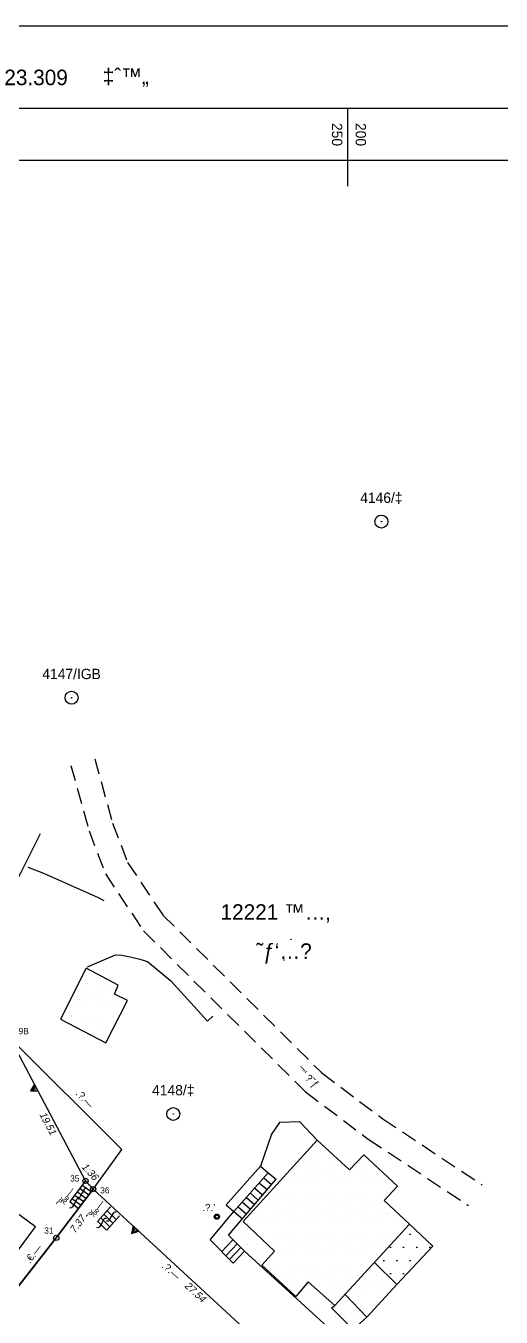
# Model space of a CAD drawing. Header units: millimetres. Extents: x 199469 to 200356, y 746544 to 746866.
# Drawn here: x 200211.2 to 200268.6, y 746710.3 to 746866.2 of the extents above; entities that cross this region are included whole.
import ezdxf
from ezdxf.enums import TextEntityAlignment as Align

# ---------------------------------------------------------------- set-up
doc = ezdxf.new("R2010")
doc.units = ezdxf.units.MM
doc.header["$LTSCALE"] = 3
doc.linetypes.add('DASHED', pattern=[19.05, 12.7, -6.35])
doc.linetypes.add('DASHED2', pattern=[0.375, 0.25, -0.125])
for name, color, linetype in [('1202', 7, 'Continuous'), ('C1609_1', 52, 'Continuous'), ('C1611_1', 6, 'Continuous'), ('C1615', 2, 'Continuous'), ('C1646', 7, 'Continuous'), ('C1650', 7, 'Continuous'), ('C1650_0_1', 1, 'Continuous'), ('C1656', 7, 'Continuous'), ('C1660_1', 240, 'Continuous'), ('C1680', 7, 'Continuous'), ('C1690', 7, 'Continuous'), ('gvul_temp', 51, 'Continuous'), ('M2200', 80, 'Continuous'), ('M2207', 9, 'Continuous'), ('M2299', 80, 'Continuous'), ('M2412', 9, 'Continuous'), ('M2602', 9, 'Continuous'), ('M2603', 9, 'Continuous'), ('M2605', 9, 'Continuous'), ('M4402', 9, 'Continuous')]:
    doc.layers.add(name, color=color, linetype=linetype)
doc.layers.add('M2405', color=9, linetype='DASHED', lineweight=25)
doc.styles.add('HANIT_TEXT', font='hebtxt')
doc.styles.add('HEBTXT', font='hebtxt')
doc.styles.add('HEBTXT2', font='HEBTXT')
doc.styles.add('TAZAR_HEBTXT', font='HEBTXT')
doc.styles.add('TRHEBTXT', font='hebtxt.shx')

# ---------------------------------------------------------------- blocks, each defined once
blk = doc.blocks.new('GUSHHORZ')
blk.add_lwpolyline([(-10, 490), (-10, 506), (650, 506), (650, 490)])
for points in [[(-10, -10), (650, -10), (650, 490), (-10, 490)], [(0, 0), (640, 0), (640, 480), (0, 480)]]:
    blk.add_lwpolyline(points, close=True)
blk = doc.blocks.new('C1646')
at = {"layer": '1202', "style": 'TAZAR_HEBTXT'}
for s, p in [('\x9a”\x90', (-120.38, 14.77)), ('†…‡\x8e', (-65.38, 14.77)), ('\x8d\x90…ƒ', (77.16, 14.77)), ('‡ˆ™„', (112.72, 14.77))]:
    blk.add_text(s, height=3, dxfattribs=at).set_placement(p)
for tag, height, p in [('COUNTY', 3, (-136.35, 13.63)), ('REGION', 3, (-79.5, 13.63)), ('SETTLEMENT', 5, (0, 13)), ('GUSH_AREA', 3, (99.85, 13.63))]:
    blk.add_attdef(tag, text='', height=height, dxfattribs=at).set_placement(p, align=Align.BOTTOM_CENTER)
blk = doc.blocks.new('M2605_P')
at = {"style": 'HANIT_TEXT'}
blk.add_attdef('NAME', text='', height=1.39, rotation=0, dxfattribs=at).set_placement((0, 0.5), align=Align.BOTTOM_CENTER)
blk.add_attdef('HEIGHT', text='', height=1.6, rotation=0, dxfattribs=at).set_placement((0, -1), align=Align.TOP_CENTER)
at = {"style": 'HANIT_TEXT', "flags": 1}
blk.add_attdef('MARK', text='', height=1.6, rotation=0, dxfattribs=at).set_placement((0, -3), align=Align.TOP_CENTER)
blk = doc.blocks.new('*X69')
at = {"color": 0}
for p, q in [((200251.25, 746705), (200251.25, 746705)), ((200252.5, 746705), (200252.5, 746705)), ((200253.75, 746705), (200253.75, 746705)), ((200250.625, 746703.75), (200250.625, 746703.75)), ((200251.875, 746703.75), (200251.875, 746703.75)), ((200253.125, 746703.75), (200253.125, 746703.75)), ((200254.375, 746703.75), (200254.375, 746703.75)), ((200250, 746702.5), (200250, 746702.5)), ((200251.25, 746702.5), (200251.25, 746702.5)), ((200252.5, 746702.5), (200252.5, 746702.5)), ((200250.625, 746701.25), (200250.625, 746701.25)), ((200251.875, 746701.25), (200251.875, 746701.25)), ((200251.25, 746700), (200251.25, 746700))]:
    blk.add_line(p, q, dxfattribs=at)
blk = doc.blocks.new('*X73')
at = {"color": 0}
for p, q in [((200248.75, 746700), (200248.75, 746700)), ((200249.375, 746698.75), (200249.375, 746698.75)), ((200250, 746700), (200250, 746700))]:
    blk.add_line(p, q, dxfattribs=at)
blk = doc.blocks.new('*X74')
at = {"color": 0}
for p, q in [((200235, 746710), (200235, 746710)), ((200236.25, 746710), (200236.25, 746710)), ((200237.5, 746710), (200237.5, 746710)), ((200235.625, 746708.75), (200235.625, 746708.75)), ((200236.875, 746708.75), (200236.875, 746708.75)), ((200238.125, 746708.75), (200238.125, 746708.75)), ((200237.5, 746707.5), (200237.5, 746707.5)), ((200238.75, 746707.5), (200238.75, 746707.5)), ((200240, 746707.5), (200240, 746707.5)), ((200238.125, 746706.25), (200238.125, 746706.25)), ((200239.375, 746706.25), (200239.375, 746706.25)), ((200240, 746705), (200240, 746705)), ((200240.625, 746706.25), (200240.625, 746706.25)), ((200241.25, 746705), (200241.25, 746705)), ((200242.5, 746705), (200242.5, 746705)), ((200241.875, 746703.75), (200241.875, 746703.75)), ((200243.125, 746703.75), (200243.125, 746703.75)), ((200242.5, 746702.5), (200242.5, 746702.5)), ((200243.75, 746702.5), (200243.75, 746702.5)), ((200245, 746702.5), (200245, 746702.5)), ((200244.375, 746701.25), (200244.375, 746701.25)), ((200245.625, 746701.25), (200245.625, 746701.25)), ((200246.25, 746700), (200246.25, 746700)), ((200246.875, 746698.75), (200246.875, 746698.75)), ((200247.5, 746700), (200247.5, 746700)), ((200248.125, 746698.75), (200248.125, 746698.75))]:
    blk.add_line(p, q, dxfattribs=at)
blk = doc.blocks.new('*X75')
at = {"color": 0}
for p, q in [((200245, 746720), (200245, 746720)), ((200246.25, 746720), (200246.25, 746720)), ((200242.5, 746717.5), (200242.5, 746717.5)), ((200243.125, 746718.75), (200243.125, 746718.75)), ((200243.75, 746717.5), (200243.75, 746717.5)), ((200244.375, 746718.75), (200244.375, 746718.75)), ((200245, 746717.5), (200245, 746717.5)), ((200245.625, 746718.75), (200245.625, 746718.75)), ((200246.25, 746717.5), (200246.25, 746717.5)), ((200246.875, 746718.75), (200246.875, 746718.75)), ((200247.5, 746717.5), (200247.5, 746717.5)), ((200248.75, 746717.5), (200248.75, 746717.5)), ((200250, 746717.5), (200250, 746717.5)), ((200250.625, 746718.75), (200250.625, 746718.75)), ((200251.25, 746717.5), (200251.25, 746717.5)), ((200252.5, 746717.5), (200252.5, 746717.5)), ((200241.875, 746716.25), (200241.875, 746716.25)), ((200243.125, 746716.25), (200243.125, 746716.25)), ((200244.375, 746716.25), (200244.375, 746716.25)), ((200245.625, 746716.25), (200245.625, 746716.25)), ((200246.875, 746716.25), (200246.875, 746716.25)), ((200248.125, 746716.25), (200248.125, 746716.25)), ((200249.375, 746716.25), (200249.375, 746716.25)), ((200250.625, 746716.25), (200250.625, 746716.25)), ((200251.875, 746716.25), (200251.875, 746716.25)), ((200253.125, 746716.25), (200253.125, 746716.25)), ((200254.375, 746716.25), (200254.375, 746716.25)), ((200240, 746715), (200240, 746715)), ((200241.25, 746715), (200241.25, 746715)), ((200242.5, 746715), (200242.5, 746715)), ((200243.75, 746715), (200243.75, 746715)), ((200245, 746715), (200245, 746715)), ((200246.25, 746715), (200246.25, 746715)), ((200247.5, 746715), (200247.5, 746715)), ((200248.75, 746715), (200248.75, 746715)), ((200250, 746715), (200250, 746715)), ((200251.25, 746715), (200251.25, 746715)), ((200252.5, 746715), (200252.5, 746715)), ((200253.75, 746715), (200253.75, 746715)), ((200239.375, 746713.75), (200239.375, 746713.75)), ((200240.625, 746713.75), (200240.625, 746713.75)), ((200241.875, 746713.75), (200241.875, 746713.75)), ((200243.125, 746713.75), (200243.125, 746713.75)), ((200244.375, 746713.75), (200244.375, 746713.75)), ((200245.625, 746713.75), (200245.625, 746713.75)), ((200246.875, 746713.75), (200246.875, 746713.75)), ((200248.125, 746713.75), (200248.125, 746713.75)), ((200249.375, 746713.75), (200249.375, 746713.75)), ((200250.625, 746713.75), (200250.625, 746713.75)), ((200251.875, 746713.75), (200251.875, 746713.75)), ((200253.125, 746713.75), (200253.125, 746713.75)), ((200236.875, 746711.25), (200236.875, 746711.25)), ((200237.5, 746712.5), (200237.5, 746712.5)), ((200238.125, 746711.25), (200238.125, 746711.25)), ((200238.75, 746712.5), (200238.75, 746712.5)), ((200239.375, 746711.25), (200239.375, 746711.25)), ((200240, 746712.5), (200240, 746712.5)), ((200240.625, 746711.25), (200240.625, 746711.25)), ((200241.25, 746712.5), (200241.25, 746712.5)), ((200241.875, 746711.25), (200241.875, 746711.25)), ((200242.5, 746712.5), (200242.5, 746712.5)), ((200243.125, 746711.25), (200243.125, 746711.25)), ((200243.75, 746712.5), (200243.75, 746712.5)), ((200244.375, 746711.25), (200244.375, 746711.25)), ((200245, 746712.5), (200245, 746712.5)), ((200245.625, 746711.25), (200245.625, 746711.25)), ((200246.25, 746712.5), (200246.25, 746712.5)), ((200246.875, 746711.25), (200246.875, 746711.25)), ((200247.5, 746712.5), (200247.5, 746712.5)), ((200248.125, 746711.25), (200248.125, 746711.25)), ((200248.75, 746712.5), (200248.75, 746712.5)), ((200249.375, 746711.25), (200249.375, 746711.25)), ((200250, 746712.5), (200250, 746712.5)), ((200250.625, 746711.25), (200250.625, 746711.25)), ((200251.25, 746712.5), (200251.25, 746712.5)), ((200251.875, 746711.25), (200251.875, 746711.25)), ((200252.5, 746712.5), (200252.5, 746712.5)), ((200253.125, 746711.25), (200253.125, 746711.25)), ((200253.75, 746712.5), (200253.75, 746712.5)), ((200254.375, 746711.25), (200254.375, 746711.25)), ((200255, 746712.5), (200255, 746712.5)), ((200255.625, 746711.25), (200255.625, 746711.25)), ((200238.75, 746710), (200238.75, 746710)), ((200240, 746710), (200240, 746710)), ((200241.25, 746710), (200241.25, 746710)), ((200242.5, 746710), (200242.5, 746710)), ((200243.75, 746710), (200243.75, 746710)), ((200245, 746710), (200245, 746710)), ((200246.25, 746710), (200246.25, 746710)), ((200247.5, 746710), (200247.5, 746710)), ((200248.75, 746710), (200248.75, 746710)), ((200250, 746710), (200250, 746710)), ((200251.25, 746710), (200251.25, 746710)), ((200252.5, 746710), (200252.5, 746710)), ((200253.75, 746710), (200253.75, 746710)), ((200255, 746710), (200255, 746710)), ((200239.375, 746708.75), (200239.375, 746708.75)), ((200240.625, 746708.75), (200240.625, 746708.75)), ((200241.875, 746708.75), (200241.875, 746708.75)), ((200243.125, 746708.75), (200243.125, 746708.75)), ((200244.375, 746708.75), (200244.375, 746708.75)), ((200245.625, 746708.75), (200245.625, 746708.75)), ((200246.875, 746708.75), (200246.875, 746708.75)), ((200248.125, 746708.75), (200248.125, 746708.75)), ((200249.375, 746708.75), (200249.375, 746708.75)), ((200250.625, 746708.75), (200250.625, 746708.75)), ((200251.875, 746708.75), (200251.875, 746708.75)), ((200253.125, 746708.75), (200253.125, 746708.75)), ((200240, 746707.5), (200240, 746707.5)), ((200241.25, 746707.5), (200241.25, 746707.5)), ((200242.5, 746707.5), (200242.5, 746707.5)), ((200243.75, 746707.5), (200243.75, 746707.5)), ((200245, 746707.5), (200245, 746707.5)), ((200246.25, 746707.5), (200246.25, 746707.5)), ((200247.5, 746707.5), (200247.5, 746707.5)), ((200248.75, 746707.5), (200248.75, 746707.5)), ((200250, 746707.5), (200250, 746707.5)), ((200251.25, 746707.5), (200251.25, 746707.5)), ((200252.5, 746707.5), (200252.5, 746707.5)), ((200239.375, 746706.25), (200239.375, 746706.25)), ((200240, 746705), (200240, 746705)), ((200240.625, 746706.25), (200240.625, 746706.25)), ((200241.25, 746705), (200241.25, 746705)), ((200241.875, 746706.25), (200241.875, 746706.25)), ((200242.5, 746705), (200242.5, 746705)), ((200243.125, 746706.25), (200243.125, 746706.25)), ((200243.75, 746705), (200243.75, 746705)), ((200244.375, 746706.25), (200244.375, 746706.25)), ((200245, 746705), (200245, 746705)), ((200245.625, 746706.25), (200245.625, 746706.25)), ((200246.25, 746705), (200246.25, 746705)), ((200246.875, 746706.25), (200246.875, 746706.25)), ((200247.5, 746705), (200247.5, 746705)), ((200248.125, 746706.25), (200248.125, 746706.25)), ((200248.75, 746705), (200248.75, 746705)), ((200249.375, 746706.25), (200249.375, 746706.25)), ((200250, 746705), (200250, 746705)), ((200250.625, 746706.25), (200250.625, 746706.25)), ((200251.875, 746706.25), (200251.875, 746706.25)), ((200241.875, 746703.75), (200241.875, 746703.75)), ((200243.125, 746703.75), (200243.125, 746703.75)), ((200245.625, 746703.75), (200245.625, 746703.75)), ((200246.875, 746703.75), (200246.875, 746703.75)), ((200248.125, 746703.75), (200248.125, 746703.75)), ((200249.375, 746703.75), (200249.375, 746703.75)), ((200246.25, 746702.5), (200246.25, 746702.5)), ((200247.5, 746702.5), (200247.5, 746702.5))]:
    blk.add_line(p, q, dxfattribs=at)
blk = doc.blocks.new('*X76')
at = {"color": 0}
for p, q in [((200218.125, 746741.25), (200218.125, 746741.25)), ((200217.5, 746740), (200217.5, 746740)), ((200218.75, 746740), (200218.75, 746740)), ((200220, 746740), (200220, 746740)), ((200221.25, 746740), (200221.25, 746740)), ((200216.875, 746738.75), (200216.875, 746738.75)), ((200218.125, 746738.75), (200218.125, 746738.75)), ((200219.375, 746738.75), (200219.375, 746738.75)), ((200220.625, 746738.75), (200220.625, 746738.75)), ((200215.625, 746736.25), (200215.625, 746736.25)), ((200216.25, 746737.5), (200216.25, 746737.5)), ((200216.875, 746736.25), (200216.875, 746736.25)), ((200217.5, 746737.5), (200217.5, 746737.5)), ((200218.125, 746736.25), (200218.125, 746736.25)), ((200218.75, 746737.5), (200218.75, 746737.5)), ((200219.375, 746736.25), (200219.375, 746736.25)), ((200220, 746737.5), (200220, 746737.5)), ((200220.625, 746736.25), (200220.625, 746736.25)), ((200221.25, 746737.5), (200221.25, 746737.5)), ((200216.25, 746735), (200216.25, 746735)), ((200217.5, 746735), (200217.5, 746735)), ((200218.75, 746735), (200218.75, 746735)), ((200220, 746735), (200220, 746735)), ((200219.375, 746733.75), (200219.375, 746733.75))]:
    blk.add_line(p, q, dxfattribs=at)
blk = doc.blocks.new('*X85')
at = {"color": 0}
for p, q in [((200198.75, 746717.5), (200198.75, 746717.5)), ((200200, 746717.5), (200200, 746717.5)), ((200200.625, 746718.75), (200200.625, 746718.75)), ((200201.25, 746717.5), (200201.25, 746717.5)), ((200203.75, 746717.5), (200203.75, 746717.5)), ((200205, 746717.5), (200205, 746717.5)), ((200205.625, 746718.75), (200205.625, 746718.75)), ((200206.25, 746717.5), (200206.25, 746717.5)), ((200206.875, 746718.75), (200206.875, 746718.75)), ((200207.5, 746717.5), (200207.5, 746717.5)), ((200208.75, 746717.5), (200208.75, 746717.5)), ((200198.125, 746716.25), (200198.125, 746716.25)), ((200199.375, 746716.25), (200199.375, 746716.25)), ((200200.625, 746716.25), (200200.625, 746716.25)), ((200201.875, 746716.25), (200201.875, 746716.25)), ((200203.125, 746716.25), (200203.125, 746716.25)), ((200204.375, 746716.25), (200204.375, 746716.25)), ((200205.625, 746716.25), (200205.625, 746716.25)), ((200206.875, 746716.25), (200206.875, 746716.25)), ((200208.125, 746716.25), (200208.125, 746716.25)), ((200197.5, 746715), (200197.5, 746715)), ((200198.75, 746715), (200198.75, 746715)), ((200200, 746715), (200200, 746715)), ((200201.25, 746715), (200201.25, 746715)), ((200202.5, 746715), (200202.5, 746715)), ((200203.75, 746715), (200203.75, 746715)), ((200205, 746715), (200205, 746715)), ((200206.25, 746715), (200206.25, 746715)), ((200207.5, 746715), (200207.5, 746715)), ((200196.875, 746713.75), (200196.875, 746713.75)), ((200198.125, 746713.75), (200198.125, 746713.75)), ((200199.375, 746713.75), (200199.375, 746713.75)), ((200200.625, 746713.75), (200200.625, 746713.75)), ((200201.875, 746713.75), (200201.875, 746713.75)), ((200203.125, 746713.75), (200203.125, 746713.75)), ((200204.375, 746713.75), (200204.375, 746713.75)), ((200205.625, 746713.75), (200205.625, 746713.75)), ((200206.875, 746713.75), (200206.875, 746713.75)), ((200194.375, 746711.25), (200194.375, 746711.25)), ((200195, 746712.5), (200195, 746712.5)), ((200195.625, 746711.25), (200195.625, 746711.25)), ((200196.25, 746712.5), (200196.25, 746712.5)), ((200196.875, 746711.25), (200196.875, 746711.25)), ((200197.5, 746712.5), (200197.5, 746712.5)), ((200198.125, 746711.25), (200198.125, 746711.25)), ((200198.75, 746712.5), (200198.75, 746712.5)), ((200199.375, 746711.25), (200199.375, 746711.25)), ((200200, 746712.5), (200200, 746712.5)), ((200200.625, 746711.25), (200200.625, 746711.25)), ((200201.25, 746712.5), (200201.25, 746712.5)), ((200201.875, 746711.25), (200201.875, 746711.25)), ((200202.5, 746712.5), (200202.5, 746712.5)), ((200203.125, 746711.25), (200203.125, 746711.25)), ((200203.75, 746712.5), (200203.75, 746712.5)), ((200204.375, 746711.25), (200204.375, 746711.25)), ((200205, 746712.5), (200205, 746712.5)), ((200205.625, 746711.25), (200205.625, 746711.25)), ((200206.25, 746712.5), (200206.25, 746712.5)), ((200206.875, 746711.25), (200206.875, 746711.25)), ((200207.5, 746712.5), (200207.5, 746712.5)), ((200208.125, 746711.25), (200208.125, 746711.25)), ((200208.75, 746712.5), (200208.75, 746712.5)), ((200209.375, 746711.25), (200209.375, 746711.25)), ((200210.625, 746711.25), (200210.625, 746711.25)), ((200193.75, 746710), (200193.75, 746710)), ((200195, 746710), (200195, 746710)), ((200196.25, 746710), (200196.25, 746710)), ((200197.5, 746710), (200197.5, 746710)), ((200198.75, 746710), (200198.75, 746710)), ((200200, 746710), (200200, 746710)), ((200201.25, 746710), (200201.25, 746710)), ((200202.5, 746710), (200202.5, 746710)), ((200203.75, 746710), (200203.75, 746710)), ((200205, 746710), (200205, 746710)), ((200206.25, 746710), (200206.25, 746710)), ((200207.5, 746710), (200207.5, 746710)), ((200208.75, 746710), (200208.75, 746710)), ((200210, 746710), (200210, 746710)), ((200194.375, 746708.75), (200194.375, 746708.75)), ((200195.625, 746708.75), (200195.625, 746708.75)), ((200196.875, 746708.75), (200196.875, 746708.75)), ((200198.125, 746708.75), (200198.125, 746708.75)), ((200199.375, 746708.75), (200199.375, 746708.75)), ((200200.625, 746708.75), (200200.625, 746708.75)), ((200201.875, 746708.75), (200201.875, 746708.75)), ((200203.125, 746708.75), (200203.125, 746708.75)), ((200204.375, 746708.75), (200204.375, 746708.75)), ((200205.625, 746708.75), (200205.625, 746708.75)), ((200206.875, 746708.75), (200206.875, 746708.75)), ((200208.125, 746708.75), (200208.125, 746708.75)), ((200209.375, 746708.75), (200209.375, 746708.75)), ((200196.25, 746707.5), (200196.25, 746707.5)), ((200197.5, 746707.5), (200197.5, 746707.5)), ((200198.75, 746707.5), (200198.75, 746707.5)), ((200200, 746707.5), (200200, 746707.5)), ((200201.25, 746707.5), (200201.25, 746707.5)), ((200202.5, 746707.5), (200202.5, 746707.5)), ((200203.75, 746707.5), (200203.75, 746707.5)), ((200205, 746707.5), (200205, 746707.5)), ((200206.25, 746707.5), (200206.25, 746707.5)), ((200207.5, 746707.5), (200207.5, 746707.5)), ((200208.75, 746707.5), (200208.75, 746707.5)), ((200195.625, 746706.25), (200195.625, 746706.25)), ((200196.25, 746705), (200196.25, 746705)), ((200196.875, 746706.25), (200196.875, 746706.25)), ((200197.5, 746705), (200197.5, 746705)), ((200198.125, 746706.25), (200198.125, 746706.25)), ((200198.75, 746705), (200198.75, 746705)), ((200199.375, 746706.25), (200199.375, 746706.25)), ((200200, 746705), (200200, 746705)), ((200200.625, 746706.25), (200200.625, 746706.25)), ((200201.25, 746705), (200201.25, 746705)), ((200201.875, 746706.25), (200201.875, 746706.25)), ((200202.5, 746705), (200202.5, 746705)), ((200203.125, 746706.25), (200203.125, 746706.25)), ((200203.75, 746705), (200203.75, 746705)), ((200204.375, 746706.25), (200204.375, 746706.25)), ((200205, 746705), (200205, 746705)), ((200205.625, 746706.25), (200205.625, 746706.25)), ((200206.25, 746705), (200206.25, 746705)), ((200206.875, 746706.25), (200206.875, 746706.25)), ((200198.125, 746703.75), (200198.125, 746703.75)), ((200200.625, 746703.75), (200200.625, 746703.75)), ((200201.875, 746703.75), (200201.875, 746703.75)), ((200203.125, 746703.75), (200203.125, 746703.75)), ((200204.375, 746703.75), (200204.375, 746703.75)), ((200205.625, 746703.75), (200205.625, 746703.75)), ((200202.5, 746702.5), (200202.5, 746702.5)), ((200203.75, 746702.5), (200203.75, 746702.5)), ((200205, 746702.5), (200205, 746702.5))]:
    blk.add_line(p, q, dxfattribs=at)
blk = doc.blocks.new('*X34')
at = {"color": 0}
for p, q in [((200218.125, 746741.25), (200218.125, 746741.25)), ((200217.5, 746740), (200217.5, 746740)), ((200218.75, 746740), (200218.75, 746740)), ((200220, 746740), (200220, 746740)), ((200221.25, 746740), (200221.25, 746740)), ((200216.875, 746738.75), (200216.875, 746738.75)), ((200218.125, 746738.75), (200218.125, 746738.75)), ((200219.375, 746738.75), (200219.375, 746738.75)), ((200220.625, 746738.75), (200220.625, 746738.75)), ((200215.625, 746736.25), (200215.625, 746736.25)), ((200216.25, 746737.5), (200216.25, 746737.5)), ((200216.875, 746736.25), (200216.875, 746736.25)), ((200217.5, 746737.5), (200217.5, 746737.5)), ((200218.125, 746736.25), (200218.125, 746736.25)), ((200218.75, 746737.5), (200218.75, 746737.5)), ((200219.375, 746736.25), (200219.375, 746736.25)), ((200220, 746737.5), (200220, 746737.5)), ((200220.625, 746736.25), (200220.625, 746736.25)), ((200221.25, 746737.5), (200221.25, 746737.5)), ((200216.25, 746735), (200216.25, 746735)), ((200217.5, 746735), (200217.5, 746735)), ((200218.75, 746735), (200218.75, 746735)), ((200220, 746735), (200220, 746735)), ((200219.375, 746733.75), (200219.375, 746733.75))]:
    blk.add_line(p, q, dxfattribs=at)
blk = doc.blocks.new('*X42')
at = {"color": 0}
for p, q in [((200198.75, 746717.5), (200198.75, 746717.5)), ((200200, 746717.5), (200200, 746717.5)), ((200200.625, 746718.75), (200200.625, 746718.75)), ((200201.25, 746717.5), (200201.25, 746717.5)), ((200203.75, 746717.5), (200203.75, 746717.5)), ((200205, 746717.5), (200205, 746717.5)), ((200205.625, 746718.75), (200205.625, 746718.75)), ((200206.25, 746717.5), (200206.25, 746717.5)), ((200206.875, 746718.75), (200206.875, 746718.75)), ((200207.5, 746717.5), (200207.5, 746717.5)), ((200208.75, 746717.5), (200208.75, 746717.5)), ((200198.125, 746716.25), (200198.125, 746716.25)), ((200199.375, 746716.25), (200199.375, 746716.25)), ((200200.625, 746716.25), (200200.625, 746716.25)), ((200201.875, 746716.25), (200201.875, 746716.25)), ((200203.125, 746716.25), (200203.125, 746716.25)), ((200204.375, 746716.25), (200204.375, 746716.25)), ((200205.625, 746716.25), (200205.625, 746716.25)), ((200206.875, 746716.25), (200206.875, 746716.25)), ((200208.125, 746716.25), (200208.125, 746716.25)), ((200197.5, 746715), (200197.5, 746715)), ((200198.75, 746715), (200198.75, 746715)), ((200200, 746715), (200200, 746715)), ((200201.25, 746715), (200201.25, 746715)), ((200202.5, 746715), (200202.5, 746715)), ((200203.75, 746715), (200203.75, 746715)), ((200205, 746715), (200205, 746715)), ((200206.25, 746715), (200206.25, 746715)), ((200207.5, 746715), (200207.5, 746715)), ((200196.875, 746713.75), (200196.875, 746713.75)), ((200198.125, 746713.75), (200198.125, 746713.75)), ((200199.375, 746713.75), (200199.375, 746713.75)), ((200200.625, 746713.75), (200200.625, 746713.75)), ((200201.875, 746713.75), (200201.875, 746713.75)), ((200203.125, 746713.75), (200203.125, 746713.75)), ((200204.375, 746713.75), (200204.375, 746713.75)), ((200205.625, 746713.75), (200205.625, 746713.75)), ((200206.875, 746713.75), (200206.875, 746713.75)), ((200194.375, 746711.25), (200194.375, 746711.25)), ((200195, 746712.5), (200195, 746712.5)), ((200195.625, 746711.25), (200195.625, 746711.25)), ((200196.25, 746712.5), (200196.25, 746712.5)), ((200196.875, 746711.25), (200196.875, 746711.25)), ((200197.5, 746712.5), (200197.5, 746712.5)), ((200198.125, 746711.25), (200198.125, 746711.25)), ((200198.75, 746712.5), (200198.75, 746712.5)), ((200199.375, 746711.25), (200199.375, 746711.25)), ((200200, 746712.5), (200200, 746712.5)), ((200200.625, 746711.25), (200200.625, 746711.25)), ((200201.25, 746712.5), (200201.25, 746712.5)), ((200201.875, 746711.25), (200201.875, 746711.25)), ((200202.5, 746712.5), (200202.5, 746712.5)), ((200203.125, 746711.25), (200203.125, 746711.25)), ((200203.75, 746712.5), (200203.75, 746712.5)), ((200204.375, 746711.25), (200204.375, 746711.25)), ((200205, 746712.5), (200205, 746712.5)), ((200205.625, 746711.25), (200205.625, 746711.25)), ((200206.25, 746712.5), (200206.25, 746712.5)), ((200206.875, 746711.25), (200206.875, 746711.25)), ((200207.5, 746712.5), (200207.5, 746712.5)), ((200208.125, 746711.25), (200208.125, 746711.25)), ((200208.75, 746712.5), (200208.75, 746712.5)), ((200209.375, 746711.25), (200209.375, 746711.25)), ((200210.625, 746711.25), (200210.625, 746711.25)), ((200193.75, 746710), (200193.75, 746710)), ((200195, 746710), (200195, 746710)), ((200196.25, 746710), (200196.25, 746710)), ((200197.5, 746710), (200197.5, 746710)), ((200198.75, 746710), (200198.75, 746710)), ((200200, 746710), (200200, 746710)), ((200201.25, 746710), (200201.25, 746710)), ((200202.5, 746710), (200202.5, 746710)), ((200203.75, 746710), (200203.75, 746710)), ((200205, 746710), (200205, 746710)), ((200206.25, 746710), (200206.25, 746710)), ((200207.5, 746710), (200207.5, 746710)), ((200208.75, 746710), (200208.75, 746710)), ((200210, 746710), (200210, 746710)), ((200194.375, 746708.75), (200194.375, 746708.75)), ((200195.625, 746708.75), (200195.625, 746708.75)), ((200196.875, 746708.75), (200196.875, 746708.75)), ((200198.125, 746708.75), (200198.125, 746708.75)), ((200199.375, 746708.75), (200199.375, 746708.75)), ((200200.625, 746708.75), (200200.625, 746708.75)), ((200201.875, 746708.75), (200201.875, 746708.75)), ((200203.125, 746708.75), (200203.125, 746708.75)), ((200204.375, 746708.75), (200204.375, 746708.75)), ((200205.625, 746708.75), (200205.625, 746708.75)), ((200206.875, 746708.75), (200206.875, 746708.75)), ((200208.125, 746708.75), (200208.125, 746708.75)), ((200209.375, 746708.75), (200209.375, 746708.75)), ((200196.25, 746707.5), (200196.25, 746707.5)), ((200197.5, 746707.5), (200197.5, 746707.5)), ((200198.75, 746707.5), (200198.75, 746707.5)), ((200200, 746707.5), (200200, 746707.5)), ((200201.25, 746707.5), (200201.25, 746707.5)), ((200202.5, 746707.5), (200202.5, 746707.5)), ((200203.75, 746707.5), (200203.75, 746707.5)), ((200205, 746707.5), (200205, 746707.5)), ((200206.25, 746707.5), (200206.25, 746707.5)), ((200207.5, 746707.5), (200207.5, 746707.5)), ((200208.75, 746707.5), (200208.75, 746707.5)), ((200195.625, 746706.25), (200195.625, 746706.25)), ((200196.25, 746705), (200196.25, 746705)), ((200196.875, 746706.25), (200196.875, 746706.25)), ((200197.5, 746705), (200197.5, 746705)), ((200198.125, 746706.25), (200198.125, 746706.25)), ((200198.75, 746705), (200198.75, 746705)), ((200199.375, 746706.25), (200199.375, 746706.25)), ((200200, 746705), (200200, 746705)), ((200200.625, 746706.25), (200200.625, 746706.25)), ((200201.25, 746705), (200201.25, 746705)), ((200201.875, 746706.25), (200201.875, 746706.25)), ((200202.5, 746705), (200202.5, 746705)), ((200203.125, 746706.25), (200203.125, 746706.25)), ((200203.75, 746705), (200203.75, 746705)), ((200204.375, 746706.25), (200204.375, 746706.25)), ((200205, 746705), (200205, 746705)), ((200205.625, 746706.25), (200205.625, 746706.25)), ((200206.25, 746705), (200206.25, 746705)), ((200206.875, 746706.25), (200206.875, 746706.25)), ((200198.125, 746703.75), (200198.125, 746703.75)), ((200200.625, 746703.75), (200200.625, 746703.75)), ((200201.875, 746703.75), (200201.875, 746703.75)), ((200203.125, 746703.75), (200203.125, 746703.75)), ((200204.375, 746703.75), (200204.375, 746703.75)), ((200205.625, 746703.75), (200205.625, 746703.75)), ((200202.5, 746702.5), (200202.5, 746702.5)), ((200203.75, 746702.5), (200203.75, 746702.5)), ((200205, 746702.5), (200205, 746702.5))]:
    blk.add_line(p, q, dxfattribs=at)
blk = doc.blocks.new('C1690')
blk.add_lwpolyline([(0.21, 1.23, 0.414214), (-0.12, 0.77), (0.01, 0), (0.15, -0.77, -0.414214), (-0.16, -1.24)], format="xyb")
blk = doc.blocks.new('C1656')
at = {"color": 255}
blk.add_circle((0, 0), 0.05, dxfattribs=at)
at = {"style": 'HEBTXT2'}
blk.add_attdef('TEXT', text='', height=3, dxfattribs=at).set_placement((0, 1.31), align=Align.MIDDLE)
blk = doc.blocks.new('M2602_P')
at = {"style": 'HANIT_TEXT'}
blk.add_attdef('NAME', text='', height=1.39, dxfattribs=at).set_placement((0, 0.5), align=Align.BOTTOM_CENTER)
blk.add_attdef('HEIGHT', text='', height=1.6, dxfattribs=at).set_placement((0, -1), align=Align.TOP_CENTER)
at = {"style": 'HANIT_TEXT', "flags": 1}
blk.add_attdef('MARK', text='', height=1.6, dxfattribs=at).set_placement((0, -3), align=Align.TOP_CENTER)
blk = doc.blocks.new('C1692')
at = {"color": 255}
blk.add_circle((0, 0), 0.05, dxfattribs=at)
at = {"style": 'HEBTXT2'}
blk.add_attdef('TEXT', text='', height=1.4, dxfattribs=at).set_placement((0, 1.5), align=Align.MIDDLE)
blk = doc.blocks.new('C1609')
blk.add_circle((0, 0), 0.04)
at = {"style": 'HEBTXT', "width": 10}
blk.add_attdef('CROSS', text='', height=1.4, dxfattribs=at).set_placement((0, 1.5), align=Align.CENTER)
at = {"style": 'HEBTXT'}
for tag in ['LEGAL_LENGTH', 'RADIUS']:
    blk.add_attdef(tag, text='', height=1.4, dxfattribs=at).set_placement((0, 1.5), align=Align.CENTER)
at = {"style": 'HEBTXT', "oblique": 12}
blk.add_attdef('CALC_LENGTH', text='', height=1.4, dxfattribs=at).set_placement((0, -1.5), align=Align.TOP_CENTER)
at = {"style": 'HEBTXT', "flags": 1}
for tag, p in [('LINE_NAME', (0, -4)), ('TOPO', (0, -5.5)), ('COMMENT', (0, -7))]:
    blk.add_attdef(tag, text='', height=1, dxfattribs=at).set_placement(p, align=Align.MIDDLE_CENTER)
blk = doc.blocks.new('C1650_PLT')
for p, q in [((-0.04, 1.13), (-0.4, 0)), ((0, 1.21), (0, 0)), ((0.04, 1.12), (0.37, 0))]:
    blk.add_line(p, q)
blk.add_lwpolyline([(0.75, 0), (0, 1.3), (-0.75, 0)], close=True)
blk = doc.blocks.new('C1615')
for radius in [1.25, 0.05]:
    blk.add_circle((0, 0), radius)
at = {"style": 'TAZAR_HEBTXT'}
blk.add_attdef('POINT_NAME', text='', height=2, dxfattribs=at).set_placement((0, 3), align=Align.BOTTOM_CENTER)
blk.add_attdef('MARK_DESC', text='', height=2, dxfattribs=at).set_placement((3, 0), align=Align.MIDDLE_LEFT)
at = {"style": 'TAZAR_HEBTXT', "flags": 1}
for tag, p in [('UID', (0, -2)), ('SOURCE', (0, -5)), ('CLASS', (0, -3.5)), ('HEIGHT', (0, -8)), ('TOPO', (0, -6.5)), ('LEGAL_X', (0, -9.5)), ('LEGAL_Y', (0, -11)), ('LEGAL_Z', (0, -12.5)), ('COMMENT', (0, -14))]:
    blk.add_attdef(tag, text='', height=1, dxfattribs=at).set_placement(p, align=Align.MIDDLE)
blk.add_attdef('MARK', text='', height=1, dxfattribs=at).set_placement((2, -1.99), align=Align.MIDDLE_LEFT)
blk = doc.blocks.new('M2405_A')
blk.add_circle((0, 0), 0.05)
at = {"style": 'HEBTXT'}
blk.add_attdef('DESC', text='', height=1, dxfattribs=at).set_placement((-1, -1), align=Align.MIDDLE_RIGHT)
blk.add_attdef('MARK', text='', height=1, dxfattribs=at).set_placement((0, -1), align=Align.MIDDLE_LEFT)
blk = doc.blocks.new('M4402_E')
for radius in [0.5, 0.45, 0.4, 0.35, 0.3]:
    blk.add_circle((0, 0), radius)
at = {"style": 'HANIT_TEXT'}
for tag, p in [('HEIGHT', (0, -2.5)), ('NAME', (0, -1))]:
    blk.add_attdef(tag, text='', height=1, dxfattribs=at).set_placement(p, align=Align.TOP_CENTER)
blk.add_attdef('DESC', text='', height=1, dxfattribs=at).set_placement((-1, -4), align=Align.TOP_RIGHT)
blk.add_attdef('MARK', text='', height=1, dxfattribs=at).set_placement((0, -4), align=Align.TOP_LEFT)
at = {"style": 'HANIT_TEXT', "flags": 1}
for tag, p in [('OWNER', (0, -5.5)), ('TYPE', (0, -7))]:
    blk.add_attdef(tag, text='', height=1, dxfattribs=at).set_placement(p, align=Align.TOP_CENTER)
blk = doc.blocks.new('C1611')
blk.add_circle((0, 0), 0.5)
at = {"color": 255}
blk.add_point((0, 0), dxfattribs=at)
at = {"style": 'HEBTXT2'}
blk.add_attdef('POINT_NAME', text='', height=1.5, dxfattribs=at).set_placement((0, 1.5), align=Align.BOTTOM_CENTER)
blk.add_attdef('MARK_DESC', text='', height=1.2, dxfattribs=at).set_placement((2, 0), align=Align.MIDDLE_LEFT)
at = {"style": 'HEBTXT2', "flags": 1}
for tag, p in [('MARK', (0, -2)), ('SOURCE', (0, -5)), ('CLASS', (0, -3.5)), ('HEIGHT', (0, -8)), ('TOPO', (0, -6.5)), ('COMMENT', (0, -9.5))]:
    blk.add_attdef(tag, text='', height=1, dxfattribs=at).set_placement(p, align=Align.MIDDLE)

msp = doc.modelspace()

# ---------------------------------------------------------------- hatches: boundary and pattern name
at = {"layer": 'M2299'}
h = msp.add_hatch(dxfattribs=at)
h.set_pattern_fill('DOTS', color=256)
h.paths.add_polyline_path([(200260.31, 746718.86), (200257.5, 746721.52), (200253.26, 746716.89), (200255.98, 746714.24)])

# ---------------------------------------------------------------- linework, layer by layer
at = {"layer": 'C1650_0_1'}
for p, q in [((200218.38, 746726.75), (200209.27, 746744)), ((200219.3, 746725.75), (200218.38, 746726.75)), ((200239.54, 746707.06), (200219.3, 746725.75))]:
    msp.add_line(p, q, dxfattribs=at)
at = {"layer": 'C1660_1'}
for p, q in [((200214.85, 746719.87), (200219.3, 746725.75)), ((200206.41, 746709.12), (200214.85, 746719.87))]:
    msp.add_line(p, q, dxfattribs=at)
at = {"layer": 'C1680'}
for p, q in [((200250, 746856.25), (200250, 746850)), ((200250, 746850), (200250, 746846.88))]:
    msp.add_line(p, q, dxfattribs=at)
at = {"layer": 'gvul_temp'}
for p, q in [((200218.38, 746726.75), (200209.27, 746744)), ((200219.3, 746725.75), (200218.38, 746726.75)), ((200214.85, 746719.87), (200219.3, 746725.75)), ((200239.54, 746707.06), (200219.3, 746725.75)), ((200206.41, 746709.12), (200214.85, 746719.87))]:
    msp.add_line(p, q, dxfattribs=at)
at = {"layer": 'M2200'}
for p, q in [((200246.35, 746731.67), (200250.25, 746728.1)), ((200250.25, 746728.1), (200251.99, 746729.89)), ((200251.99, 746729.89), (200256.03, 746726.11)), ((200256.03, 746726.11), (200254.43, 746724.37)), ((200212.34, 746721.2), (200207.97, 746724.4)), ((200254.43, 746724.37), (200257.5, 746721.52)), ((200205.14, 746711.55), (200212.34, 746721.2)), ((200249.4, 746707.49), (200237.57, 746718.28)), ((200239.68, 746716.55), (200241.18, 746718.27)), ((200245.26, 746714.54), (200243.75, 746712.8))]:
    msp.add_line(p, q, dxfattribs=at)
for points in [[(200218.44, 746752.42), (200215.35, 746746.29), (200220.84, 746743.42), (200223.46, 746748.54), (200221.86, 746749.28), (200222.31, 746750.39), (200218.44, 746752.42)], [(200218.44, 746752.42), (200215.35, 746746.29), (200220.84, 746743.42), (200223.46, 746748.54), (200221.86, 746749.28), (200222.31, 746750.39), (200218.44, 746752.42)], [(200256.03, 746726.11), (200254.43, 746724.37), (200257.5, 746721.52), (200248.49, 746711.68), (200245.26, 746714.54), (200243.75, 746712.8), (200239.68, 746716.55), (200241.18, 746718.27), (200237.42, 746721.84), (200246.35, 746731.67), (200250.25, 746728.1), (200251.99, 746729.89), (200256.03, 746726.11)], [(200257.5, 746721.52), (200260.31, 746718.86), (200255.98, 746714.24)], [(200253.27, 746716.88), (200255.98, 746714.24), (200252.34, 746710.29), (200249.71, 746713.02)], [(200252.34, 746710.29), (200250.69, 746708.81), (200248.09, 746711.4), (200248.49, 746711.68)]]:
    msp.add_lwpolyline(points, dxfattribs=at)
at = {"layer": 'M2207'}
for p, q in [((200239.5, 746728.54), (200235.36, 746723.87)), ((200239.5, 746728.54), (200240.44, 746727.74)), ((200240.44, 746727.74), (200236.3, 746723.07)), ((200235.36, 746723.87), (200236.3, 746723.07))]:
    msp.add_line(p, q, dxfattribs=at)
at = {"layer": 'M2405', "ltscale": 0.05}
for points in [[(200216.6, 746776.93), (200218.8, 746769.02), (200220.77, 746763.82), (200225.39, 746756.93), (200244.95, 746737.5), (200252.52, 746731.79), (200264.61, 746723.78)], [(200219.49, 746777.73), (200221.65, 746769.96), (200223.45, 746765.2), (200227.72, 746758.85), (200246.91, 746739.78), (200254.26, 746734.25), (200266.26, 746726.28)]]:
    msp.add_lwpolyline(points, dxfattribs=at)
at = {"layer": 'M2412'}
for p, q in [((200235.64, 746720.21), (200241.38, 746726.97)), ((200239.92, 746727.12), (200240.83, 746726.32)), ((200240.44, 746727.74), (200241.38, 746726.96)), ((200217.41, 746725.42), (200218.47, 746724.64)), ((200217.73, 746725.83), (200218.78, 746725.05)), ((200218.04, 746726.21), (200219.08, 746725.44)), ((200238.3, 746725.26), (200239.23, 746724.44)), ((200238.83, 746725.88), (200239.76, 746725.06)), ((200239.4, 746726.49), (200240.3, 746725.69)), ((200216.48, 746724.24), (200217.53, 746723.41)), ((200216.86, 746724.55), (200217.84, 746723.82)), ((200217.14, 746725), (200218.16, 746724.24)), ((200236.82, 746723.62), (200237.78, 746722.78)), ((200237.35, 746724.19), (200238.31, 746723.35)), ((200237.81, 746724.74), (200238.77, 746723.9)), ((200221.31, 746721.2), (200220.24, 746722.28)), ((200221.67, 746721.65), (200220.6, 746722.73)), ((200222.06, 746722.07), (200220.99, 746723.15)), ((200233.41, 746719.64), (200236.3, 746723.07)), ((200236.3, 746723.07), (200237.28, 746722.21)), ((200220.89, 746720.8), (200219.82, 746721.88)), ((200233.41, 746719.64), (200236.2, 746716.83)), ((200236.18, 746719.62), (200234.81, 746718.17)), ((200236.71, 746719.19), (200235.34, 746717.74)), ((200235.64, 746720.21), (200237.57, 746718.28)), ((200237.14, 746718.71), (200235.77, 746717.26)), ((200237.57, 746718.28), (200236.2, 746716.83))]:
    msp.add_line(p, q, dxfattribs=at)
at = {"layer": 'M2602'}
for p, q in [((200241.79, 746733.8), (200240.85, 746732.41)), ((200244.25, 746733.88), (200241.79, 746733.8)), ((200244.25, 746733.88), (200246.35, 746731.67)), ((200240.85, 746732.41), (200239.5, 746728.54)), ((200221.12, 746728.25), (200222.77, 746730.54)), ((200219.3, 746725.73), (200221.12, 746728.25)), ((200218.39, 746726.75), (200216.48, 746724.24)), ((200219.86, 746721.87), (200221.39, 746723.6)), ((200220.93, 746720.79), (200222.46, 746722.52))]:
    msp.add_line(p, q, dxfattribs=at)
at = {"layer": 'M2602', "elevation": 100, "flags": 128}
msp.add_lwpolyline([(200219.3, 746725.75), (200214.85, 746719.87), (200206.41, 746709.12)], dxfattribs=at)
at = {"layer": 'M2603'}
for points in [[(200207.3, 746757.68), (200210.58, 746763.95), (200212.95, 746768.72)], [(200220.62, 746760.56), (200219.96, 746760.92), (200213.35, 746763.88), (200211.46, 746764.6)], [(200220.62, 746760.56), (200219.96, 746760.92), (200213.35, 746763.88), (200211.46, 746764.6)], [(200218.6, 746752.59), (200221.98, 746754.07), (200222.77, 746754.01), (200223.76, 746753.79), (200224.95, 746753.51), (200225.86, 746753.25), (200228.67, 746750.89), (200233.09, 746746.04), (200233.73, 746746.63)], [(200218.6, 746752.59), (200221.98, 746754.07), (200222.77, 746754.01), (200223.76, 746753.79), (200224.95, 746753.51), (200225.86, 746753.25), (200228.67, 746750.89), (200233.09, 746746.04), (200233.73, 746746.63)]]:
    msp.add_lwpolyline(points, dxfattribs=at)
at = {"layer": 'M2605'}
msp.add_line((200222.77, 746730.54), (200209.27, 746744), dxfattribs=at)
at = {"layer": 'M2605', "elevation": 100, "flags": 128}
msp.add_lwpolyline([(200239.54, 746707.06), (200219.3, 746725.75)], dxfattribs=at)

# ---------------------------------------------------------------- block references
at = {"layer": 'C1609_1', "linetype": 'DASHED2'}
ref = msp.add_blockref('C1609', (200213.83, 746735.37), dxfattribs=dict(at, xscale=0.625, yscale=0.625, zscale=0.625, rotation=297.8376901579807))
ref.add_attrib('CALC_LENGTH', '19.51', dxfattribs={"layer": '0', "height": 0.875, "rotation": 297.8377, "style": 'HEBTXT2', "oblique": 12}).set_placement((200214.22, 746733.91), align=Align.TOP_CENTER)
ref = msp.add_blockref('C1609', (200218.84, 746726.25), dxfattribs=dict(at, xscale=0.625, yscale=0.625, zscale=0.625, rotation=312.6698618386648))
ref.add_attrib('CALC_LENGTH', '1.36', dxfattribs={"layer": '0', "height": 0.875, "rotation": 312.6699, "style": 'HEBTXT2', "oblique": 12}).set_placement((200219.23, 746728.17), align=Align.TOP_CENTER)
ref = msp.add_blockref('C1609', (200217.08, 746722.81), dxfattribs=dict(at, xscale=0.625, yscale=0.625, zscale=0.625, rotation=52.83880174410454))
ref.add_attrib('CALC_LENGTH', '7.37', dxfattribs={"layer": '0', "height": 0.875, "rotation": 412.8388, "style": 'HEBTXT2', "oblique": 12}).set_placement((200217.05, 746721.78), align=Align.TOP_CENTER)
ref = msp.add_blockref('C1609', (200229.42, 746716.41), dxfattribs=dict(at, xscale=0.625, yscale=0.625, zscale=0.625, rotation=317.2759479769043))
ref.add_attrib('CALC_LENGTH', '27.54', dxfattribs={"layer": '0', "height": 0.875, "rotation": 317.2759, "style": 'HEBTXT2', "oblique": 12}).set_placement((200231.92, 746713.65), align=Align.TOP_CENTER)
at = {"layer": 'C1611_1', "linetype": 'DASHED2'}
ref = msp.add_blockref('C1611', (200209.27, 746744, 200), dxfattribs=dict(at, xscale=0.625, yscale=0.625, zscale=0.625))
ref.add_attrib('POINT_NAME', '19B', dxfattribs={"layer": '0', "height": 0.75, "style": 'HEBTXT2'}).set_placement((200210.63, 746744.24, 200), align=Align.BOTTOM_CENTER)
ref = msp.add_blockref('C1611', (200218.38, 746726.75, 200), dxfattribs=dict(at, xscale=0.625, yscale=0.625, zscale=0.625))
ref.add_attrib('POINT_NAME', '35', dxfattribs={"layer": '0', "height": 0.75, "style": 'HEBTXT2'}).set_placement((200217.08, 746726.45, 200), align=Align.BOTTOM_CENTER)
ref = msp.add_blockref('C1611', (200219.3, 746725.75, 200), dxfattribs=dict(at, xscale=0.625, yscale=0.625, zscale=0.625))
ref.add_attrib('POINT_NAME', '36', dxfattribs={"layer": '0', "height": 0.75, "style": 'HEBTXT2'}).set_placement((200220.71, 746725.01, 200), align=Align.BOTTOM_CENTER)
ref = msp.add_blockref('C1611', (200214.85, 746719.87, 200), dxfattribs=dict(at, xscale=0.625, yscale=0.625, zscale=0.625))
ref.add_attrib('POINT_NAME', '31', dxfattribs={"layer": '0', "height": 0.75, "style": 'HEBTXT2'}).set_placement((200213.95, 746720.15, 200), align=Align.BOTTOM_CENTER)
at = {"layer": 'C1615', "xscale": 0.625, "yscale": 0.625, "zscale": 0.625}
for p, values in [((200254.1, 746806.38, 100000), {'POINT_NAME': '4146/‡'}), ((200216.69, 746785.1, 100000), {'POINT_NAME': '4147/IGB'}), ((200228.97, 746734.83, 100000), {'POINT_NAME': '4148/‡'})]:
    msp.add_blockref('C1615', p, dxfattribs=at).add_auto_attribs(values)
at = {"layer": 'C1646', "xscale": 0.625, "yscale": 0.625, "zscale": 0.625}
msp.add_blockref('C1646', (200150, 746850), dxfattribs=at).add_auto_attribs({'SETTLEMENT': '„”‰‡', 'GUSH_AREA': '23.309', 'REGION': '„”‰‡', 'COUNTY': '„”‰‡'})
at = {"layer": 'C1650', "linetype": 'DASHED2', "xscale": 0.625, "yscale": 0.625, "zscale": 0.625}
for p, rotation in [((200212.43, 746738.01), 117.8376901579807), ((200212.43, 746738.01), 117.8376901579807), ((200224.46, 746720.99), 137.2759479769042)]:
    msp.add_blockref('C1650_PLT', p, dxfattribs=dict(at, rotation=rotation))
at = {"layer": 'C1656'}
ref = msp.add_blockref('C1656', (200243.19, 746755.93), dxfattribs=dict(at, xscale=0.6249999999999997, yscale=0.6249999999999997, zscale=0.6249999999999997))
ref.add_attrib('TEXT', '12221 ™…‚', dxfattribs={"layer": '0', "height": 1.875, "style": 'HEBTXT2'}).set_placement((200241.3, 746759.06), align=Align.MIDDLE)
at = {"layer": 'C1656', "xscale": 0.6249999999999997, "yscale": 0.6249999999999997, "zscale": 0.6249999999999997}
msp.add_blockref('C1656', (200242.35, 746753.43), dxfattribs=at).add_auto_attribs({'TEXT': '˜ƒ‘…\x8e'})
at = {"layer": 'C1680', "xscale": 0.625, "yscale": 0.625, "zscale": 0.625}
msp.add_blockref('GUSHHORZ', (199950, 746550), dxfattribs=at)
at = {"layer": 'C1690', "xscale": 0.6250000000000001, "yscale": 0.6250000000000001, "zscale": 0.6250000000000001, "rotation": 321.0275302962993}
for p in [(200217.96, 746725.3), (200217.03, 746724.04), (200220.32, 746721.66), (200221.47, 746722.44)]:
    msp.add_blockref('C1690', p, dxfattribs=at)
at = {"layer": 'M2299'}
for name in ['*X76', '*X34', '*X75', '*X85', '*X42', '*X74', '*X69', '*X73']:
    msp.add_blockref(name, (1.04, 10.37), dxfattribs=at)
at = {"layer": 'M2405'}
ref = msp.add_blockref('M2405_A', (200246.91, 746739.78), dxfattribs=dict(at, xscale=0.625, yscale=0.625, zscale=0.625, rotation=318.8815845612469))
ref.add_attrib('MARK', '˜”’ \x8a˜ƒ', dxfattribs={"layer": '0', "height": 0.875, "rotation": 318.8816, "style": 'HEBTXT'}).set_placement((200244.09, 746740.26), align=Align.MIDDLE_LEFT)
at = {"layer": 'M2602'}
ref = msp.add_blockref('C1692', (200217.54, 746725.64), dxfattribs=dict(at, xscale=0.6249999999999999, yscale=0.6249999999999999, zscale=0.6249999999999999, rotation=52.84954854866648))
ref.add_attrib('TEXT', '˜‰—', dxfattribs={"layer": '0', "height": 0.875, "rotation": 52.8495, "style": 'HEBTXT2'}).set_placement((200215.97, 746724.83), align=Align.MIDDLE)
ref = msp.add_blockref('C1692', (200218.35, 746724.48), dxfattribs=dict(at, xscale=0.6249999999999999, yscale=0.6249999999999999, zscale=0.6249999999999999, rotation=52.84954854866648))
ref.add_attrib('TEXT', '˜‰—', dxfattribs={"layer": '0', "height": 0.875, "rotation": 52.8495, "style": 'HEBTXT2'}).set_placement((200219.58, 746723.3), align=Align.MIDDLE)
ref = msp.add_blockref('M2602_P', (200212.86, 746717.33), dxfattribs=dict(at, xscale=0.625, yscale=0.625, zscale=0.625, rotation=51.94149430037986))
ref.add_attrib('NAME', '.€.—', dxfattribs={"layer": '0', "height": 0.875, "rotation": 51.9415, "style": 'HANIT_TEXT'}).set_placement((200212.62, 746717.52), align=Align.BOTTOM_CENTER)
at = {"layer": 'M2605'}
ref = msp.add_blockref('M2605_P', (200218.44, 746734.85), dxfattribs=dict(at, xscale=0.6249999999999998, yscale=0.6249999999999998, zscale=0.6249999999999998, rotation=313.8485709330098))
ref.add_attrib('NAME', '.\x9a.—', dxfattribs={"layer": '0', "height": 0.875, "rotation": 313.8486, "style": 'HANIT_TEXT'}).set_placement((200217.8, 746736.16), align=Align.BOTTOM_CENTER)
ref = msp.add_blockref('M2605_P', (200229.5, 746716.33), dxfattribs=dict(at, xscale=0.625, yscale=0.625, zscale=0.625, rotation=318.4783703879851))
ref.add_attrib('NAME', '.\x9a.—', dxfattribs={"layer": '0', "height": 0.875, "rotation": 318.4784, "style": 'HANIT_TEXT'}).set_placement((200228.26, 746715.36), align=Align.BOTTOM_CENTER)
at = {"layer": 'M4402'}
ref = msp.add_blockref('M4402_E', (200234.24, 746722.43, 69), dxfattribs=dict(at, xscale=0.625, yscale=0.625, zscale=0.625))
ref.add_attrib('MARK', '.\x9a.’', dxfattribs={"layer": '0', "height": 0.875, "style": 'HEBTXT'}).set_placement((200232.49, 746723.97, 69), align=Align.TOP_LEFT)

# ---------------------------------------------------------------- texts
at = {"layer": 'C1680', "style": 'TRHEBTXT'}
msp.add_text('250', height=1.25, rotation=270, dxfattribs=at).set_placement((200249.38, 746853.12), align=Align.TOP_CENTER)
msp.add_text('200', height=1.25, rotation=270, dxfattribs=at).set_placement((200250.62, 746853.12), align=Align.BOTTOM_CENTER)

doc.saveas('drawing.dxf')
